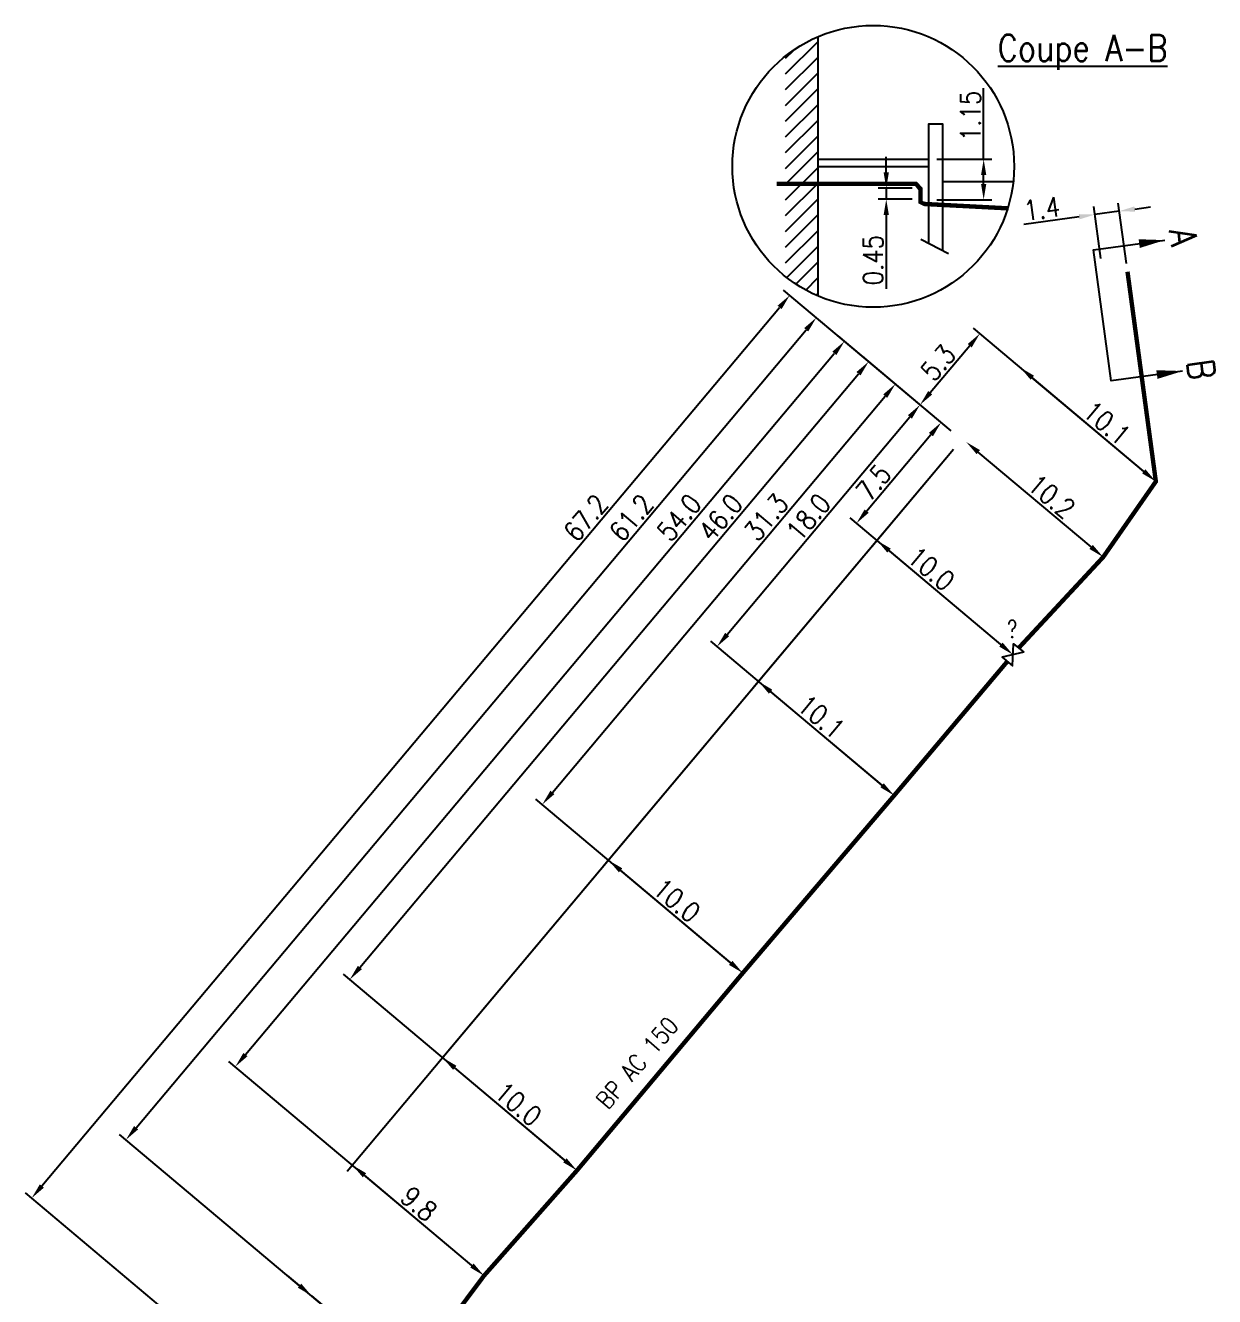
# Model space of a CAD drawing. Header units: millimetres. Extents: x 183997 to 185000, y 126999 to 128004.
# Drawn here: x 184511.5 to 184579.3, y 127143.3 to 127215.8 of the extents above; entities that cross this region are included whole.
import ezdxf
from ezdxf.enums import TextEntityAlignment as Align

# ---------------------------------------------------------------- set-up
doc = ezdxf.new("R2010")
doc.units = ezdxf.units.MM
doc.header["$PDMODE"] = 34
doc.linetypes.add('L_25_AP', pattern=[2000, 1000, 1000])
doc.layers.get('0').update_dxf_attribs({"linetype": 'CONTINUOUS'})
doc.layers.get('DEFPOINTS').update_dxf_attribs({"linetype": 'CONTINUOUS'})
for name, color, linetype in [('L_150', 1, 'CONTINUOUS'), ('L_300', 7, 'CONTINUOUS'), ('L_900', 7, 'CONTINUOUS')]:
    doc.layers.add(name, color=color, linetype=linetype)
doc.styles.get("Standard").update_dxf_attribs({"font": 'romans.shx', "width": 0.85})
doc.dimstyles.get("Standard").update_dxf_attribs({"dimtxt": 1.5, "dimasz": 1.2, "dimexe": 0.625, "dimexo": 0.625, "dimgap": 0.25, "dimtad": 1, "dimdec": 1, "dimzin": 0, "dimdsep": 46, "dimtxsty": 'Standard', "dimcen": -0.5, "dimadec": 0, "dimazin": 0, "dimtfac": 1, "dimtdec": 1, "dimtmove": 0, "dimatfit": 3, "dimfxl": 0, "dimtolj": 1, "dimtzin": 0, "dimarcsym": 0})

# ---------------------------------------------------------------- blocks, each defined once
blk = doc.blocks.new('*D165')
at = {"layer": 'DEFPOINTS', "color": 0, "linetype": 'Continuous', "transparency": 16777216}
for p in [(184565.16, 127192.017), (184565.16, 127192.017), (184572.9699970572, 127185.4562114829)]:
    blk.add_point(p, dxfattribs=at)
at = {"layer": 'L_150', "color": 0, "linetype": 'Continuous', "lineweight": -2, "transparency": 16777216}
blk.add_line((184572.2808796698, 127186.0351045873), (184565.8491173874, 127191.4381068956), dxfattribs=at)
at = {"layer": 'L_150', "color": 0, "linetype": 'Continuous', "transparency": 16777216}
for points in [[(184565.9455995715, 127191.5529597935), (184565.7526352033, 127191.3232539977), (184565.16, 127192.017)], [(184572.3773618539, 127186.1499574852), (184572.1843974857, 127185.9202516894), (184572.9699970572, 127185.4562114829)]]:
    blk.add_solid(points, dxfattribs=at)
at = {"layer": 'L_150', "color": 0, "linetype": 'Continuous', "transparency": 16777216, "insert": (184570.0232720678, 127188.9111218082), "char_height": 1.125, "attachment_point": 5, "rotation": 319.9680590280189}
blk.add_mtext('\\A1;10.2', dxfattribs=at)
blk = doc.blocks.new('*D166')
at = {"layer": 'DEFPOINTS', "color": 0, "linetype": 'Continuous', "transparency": 16777216}
for p in [(184562.5286050242, 127194.1352782328), (184564.655, 127192.349), (184575.9725829963, 127189.76356131)]:
    blk.add_point(p, dxfattribs=at)
at = {"layer": 'L_150', "color": 0, "linetype": 'Continuous', "lineweight": -2, "transparency": 16777216}
for p, q in [((184575.6136676904, 127190.0650681353), (184565.5787268897, 127198.4949207844)), ((184565.3587490911, 127197.5042965718), (184563.1074981286, 127194.8243956202)), ((184564.296084694, 127192.6505068252), (184562.1696897182, 127194.4367850581))]:
    blk.add_line(p, q, dxfattribs=at)
at = {"layer": 'L_150', "color": 0, "linetype": 'Continuous', "transparency": 16777216}
for points in [[(184565.2438961932, 127197.6007787558), (184565.473601989, 127197.4078143877), (184565.9376421956, 127198.1934139591)], [(184562.9926452307, 127194.9208778043), (184563.2223510265, 127194.7279134361), (184562.5286050242, 127194.1352782328)]]:
    blk.add_solid(points, dxfattribs=at)
at = {"layer": 'L_150', "color": 0, "linetype": 'Continuous', "transparency": 16777216, "insert": (184563.5638890193, 127196.53370411), "char_height": 1.125, "attachment_point": 5, "rotation": 49.96805902514079}
blk.add_mtext('\\A1;5.3', dxfattribs=at)
blk = doc.blocks.new('*D167')
at = {"layer": 'DEFPOINTS', "color": 0, "linetype": 'Continuous', "transparency": 16777216}
for p in [(184568.2391545374, 127196.2600283708), (184568.2391545374, 127196.2600283708), (184575.9725829963, 127189.76356131)]:
    blk.add_point(p, dxfattribs=at)
at = {"layer": 'L_150', "color": 0, "linetype": 'Continuous', "lineweight": -2, "transparency": 16777216}
blk.add_line((184575.2834656089, 127190.3424544145), (184568.9282719248, 127195.6811352663), dxfattribs=at)
at = {"layer": 'L_150', "color": 0, "linetype": 'Continuous', "transparency": 16777216}
for points in [[(184569.0247541089, 127195.7959881643), (184568.8317897408, 127195.5662823684), (184568.2391545374, 127196.2600283708)], [(184575.3799477929, 127190.4573073124), (184575.1869834248, 127190.2276015166), (184575.9725829963, 127189.76356131)]]:
    blk.add_solid(points, dxfattribs=at)
at = {"layer": 'L_150', "color": 0, "linetype": 'Continuous', "transparency": 16777216, "insert": (184573.1763553051, 127193.0920463704), "char_height": 1.125, "attachment_point": 5, "rotation": 319.96805903075995}
blk.add_mtext('\\A1;10.1', dxfattribs=at)
blk = doc.blocks.new('*D168')
at = {"layer": 'DEFPOINTS', "color": 0, "linetype": 'Continuous', "transparency": 16777216}
for p in [(184572.492173053, 127204.9783476211), (184572.902, 127202.014), (184574.3556556405, 127201.7222179989)]:
    blk.add_point(p, dxfattribs=at)
at = {"layer": 'L_150', "color": 0, "linetype": 'Continuous', "lineweight": -2, "transparency": 16777216}
for p, q in [((184572.8378049769, 127202.4783334594), (184572.4279780299, 127205.4426810805)), ((184573.8789823183, 127205.1700767568), (184572.492173053, 127204.9783476211)), ((184574.2914606174, 127202.1865514583), (184573.8147872952, 127205.6344102162)), ((184574.7705025604, 127205.2933312012), (184575.6620228024, 127205.4165856456)), ((184571.600652811, 127204.8550931767), (184568.4431852871, 127204.4185670195))]:
    blk.add_line(p, q, dxfattribs=at)
at = {"layer": 'L_150', "color": 0, "linetype": 'Continuous', "transparency": 16777216}
for points in [[(184571.5801104036, 127205.0036798837), (184571.6211952184, 127204.7065064697), (184572.492173053, 127204.9783476211)], [(184574.749960153, 127205.4419179082), (184574.7910449678, 127205.1447444942), (184573.8789823183, 127205.1700767568)]]:
    blk.add_solid(points, dxfattribs=at)
at = {"layer": 'L_150', "color": 0, "linetype": 'Continuous', "transparency": 16777216, "insert": (184569.4734468911, 127205.318136411), "char_height": 1.125, "attachment_point": 5, "rotation": 7.87135838591308}
blk.add_mtext('\\A1;1.4', dxfattribs=at)
blk = doc.blocks.new('*D169')
at = {"layer": 'DEFPOINTS', "color": 0, "transparency": 16777216}
for p in [(184563.7273086511, 127193.1283071756), (184564.655, 127192.349), (184567.8267847726, 127179.8894038704)]:
    blk.add_point(p, dxfattribs=at)
at = {"layer": 'L_300', "color": 0, "lineweight": -2, "transparency": 16777216}
for p, q in [((184564.296084694, 127192.6505068252), (184563.3683933451, 127193.4298140008)), ((184559.4820925521, 127188.0747796673), (184563.1484155467, 127192.4391897881)), ((184567.4678694666, 127180.1909106956), (184558.5442841418, 127187.687169105))]:
    blk.add_line(p, q, dxfattribs=at)
at = {"layer": 'L_300', "color": 0, "transparency": 16777216}
for points in [[(184563.0335626488, 127192.5356719722), (184563.2632684446, 127192.3427076041), (184563.7273086511, 127193.1283071756)], [(184559.3672396542, 127188.1712618513), (184559.5969454501, 127187.9782974832), (184558.9031994478, 127187.3856622798)]]:
    blk.add_solid(points, dxfattribs=at)
at = {"layer": 'L_300', "color": 0, "transparency": 16777216, "insert": (184559.877020939, 127189.7109228706), "char_height": 1.125, "attachment_point": 5, "rotation": 49.96805903477978}
blk.add_mtext('\\A1;7.5', dxfattribs=at)
blk = doc.blocks.new('*D170')
at = {"layer": 'DEFPOINTS', "color": 0, "transparency": 16777216}
for p in [(184564.727, 127191.945), (184560.0720727503, 127186.4037501895), (184567.8267847726, 127179.8894038704)]:
    blk.add_point(p, dxfattribs=at)
at = {"layer": 'L_300', "color": 0, "lineweight": -2, "transparency": 16777216}
for p, q in [((184564.4254931748, 127191.586084694), (184559.7705659251, 127186.0448348835)), ((184567.1376673852, 127180.4682969748), (184560.7611901377, 127185.8248570851))]:
    blk.add_line(p, q, dxfattribs=at)
at = {"layer": 'L_300', "color": 0, "transparency": 16777216}
for points in [[(184560.8576723218, 127185.939709983), (184560.6647079537, 127185.7100041872), (184560.0720727503, 127186.4037501895)], [(184567.2341495692, 127180.5831498727), (184567.0411852011, 127180.3534440769), (184567.8267847726, 127179.8894038704)]]:
    blk.add_solid(points, dxfattribs=at)
at = {"layer": 'L_300', "color": 0, "transparency": 16777216, "insert": (184563.1569130298, 127184.7918437331), "char_height": 1.125, "attachment_point": 5, "rotation": 319.9680590328919}
blk.add_mtext('\\A1;10.0', dxfattribs=at)
blk = doc.blocks.new('*D171')
at = {"layer": 'DEFPOINTS', "color": 0, "linetype": 'Continuous', "transparency": 16777216}
for p in [(184561.1199940522, 127195.3185819681), (184564.655, 127192.349), (184552.1792441156, 127161.9508830337)]:
    blk.add_point(p, dxfattribs=at)
at = {"layer": 'L_150', "color": 0, "linetype": 'Continuous', "lineweight": -2, "transparency": 16777216}
for p, q in [((184564.2960846941, 127192.6505068253), (184560.7610787463, 127195.6200887933)), ((184541.5662714124, 127172.0417279944), (184560.5411009477, 127194.6294645807)), ((184551.8203288096, 127162.2523898589), (184540.628463002, 127171.6541174322))]:
    blk.add_line(p, q, dxfattribs=at)
at = {"layer": 'L_150', "color": 0, "linetype": 'Continuous', "transparency": 16777216}
for points in [[(184560.4262480498, 127194.7259467648), (184560.6559538456, 127194.5329823966), (184561.1199940522, 127195.3185819681)], [(184541.4514185145, 127172.1382101784), (184541.6811243103, 127171.9452458103), (184540.9873783079, 127171.352610607)]]:
    blk.add_solid(points, dxfattribs=at)
at = {"layer": 'L_150', "color": 0, "linetype": 'Continuous', "transparency": 16777216, "insert": (184553.7577578794, 127187.7205557993), "char_height": 1.125, "attachment_point": 5, "rotation": 49.96805902664448}
blk.add_mtext('\\A1;31.3', dxfattribs=at)
blk = doc.blocks.new('*D172')
at = {"layer": 'DEFPOINTS', "color": 0, "linetype": 'Continuous', "transparency": 16777216}
for p in [(184564.727, 127191.945), (184544.7635662101, 127168.1804237235), (184552.4204260698, 127161.7482781183)]:
    blk.add_point(p, dxfattribs=at)
at = {"layer": 'L_150', "color": 0, "linetype": 'Continuous', "lineweight": -2, "transparency": 16777216}
for p, q in [((184564.4254931747, 127191.5860846941), (184544.4620593848, 127167.8215084176)), ((184551.7313086826, 127162.327171223), (184545.4526835975, 127167.601530619)), ((184552.721932895, 127162.1071934243), (184552.7219328952, 127162.1071934244))]:
    blk.add_line(p, q, dxfattribs=at)
at = {"layer": 'L_150', "color": 0, "linetype": 'Continuous', "transparency": 16777216}
for points in [[(184545.5491657816, 127167.7163835169), (184545.3562014134, 127167.4866777212), (184544.7635662101, 127168.1804237235)], [(184551.8277908666, 127162.4420241209), (184551.6348264985, 127162.2123183251), (184552.42042607, 127161.7482781185)]]:
    blk.add_solid(points, dxfattribs=at)
at = {"layer": 'L_150', "color": 0, "linetype": 'Continuous', "transparency": 16777216, "insert": (184548.6604032063, 127165.8863993741), "char_height": 1.125, "attachment_point": 5, "rotation": 319.9680590279651}
blk.add_mtext('\\A1;10.0', dxfattribs=at)
blk = doc.blocks.new('*D173')
at = {"layer": 'DEFPOINTS', "color": 0, "linetype": 'Continuous', "transparency": 16777216}
for p in [(184562.5285817198, 127194.1352978089), (184564.655, 127192.349), (184561.0517483254, 127171.8675802752)]:
    blk.add_point(p, dxfattribs=at)
at = {"layer": 'L_150', "color": 0, "linetype": 'Continuous', "lineweight": -2, "transparency": 16777216}
for p, q in [((184564.296084694, 127192.6505068252), (184562.1696664139, 127194.4368046341)), ((184551.5296127368, 127181.0420674469), (184561.9496886155, 127193.4461804215)), ((184560.6928330195, 127172.1690871004), (184550.5918043264, 127180.6544568846))]:
    blk.add_line(p, q, dxfattribs=at)
at = {"layer": 'L_150', "color": 0, "linetype": 'Continuous', "transparency": 16777216}
for points in [[(184561.8348357176, 127193.5426626055), (184562.0645415134, 127193.3496982374), (184562.5285817198, 127194.1352978089)], [(184551.4147598388, 127181.138549631), (184551.6444656347, 127180.9455852628), (184550.9507196324, 127180.3529500594)]]:
    blk.add_solid(points, dxfattribs=at)
at = {"layer": 'L_150', "color": 0, "linetype": 'Continuous', "transparency": 16777216, "insert": (184556.1653861866, 127187.7265348545), "char_height": 1.125, "attachment_point": 5, "rotation": 49.968059035135795}
blk.add_mtext('\\A1;18.0', dxfattribs=at)
blk = doc.blocks.new('*D174')
at = {"layer": 'DEFPOINTS', "color": 0, "linetype": 'Continuous', "transparency": 16777216}
for p in [(184564.727, 127191.945), (184553.3183198666, 127178.364047335), (184561.051748324, 127171.8675802769)]:
    blk.add_point(p, dxfattribs=at)
at = {"layer": 'L_150', "color": 0, "linetype": 'Continuous', "lineweight": -2, "transparency": 16777216}
for p, q in [((184564.4254931748, 127191.586084694), (184553.0168130414, 127178.005132029)), ((184560.3626309365, 127172.4464733813), (184554.0074372541, 127177.7851542306))]:
    blk.add_line(p, q, dxfattribs=at)
at = {"layer": 'L_150', "color": 0, "linetype": 'Continuous', "transparency": 16777216}
for points in [[(184554.1039194381, 127177.9000071285), (184553.91095507, 127177.6703013327), (184553.3183198666, 127178.364047335)], [(184560.4591131205, 127172.5613262792), (184560.2661487524, 127172.3316204833), (184561.051748324, 127171.8675802769)]]:
    blk.add_solid(points, dxfattribs=at)
at = {"layer": 'L_150', "color": 0, "linetype": 'Continuous', "transparency": 16777216, "insert": (184556.8870148521, 127176.345678703), "char_height": 1.125, "attachment_point": 5, "rotation": 319.9680590371269}
blk.add_mtext('\\A1;10.1', dxfattribs=at)
blk = doc.blocks.new('*D175')
at = {"layer": 'DEFPOINTS', "color": 0, "linetype": 'Continuous', "transparency": 16777216}
for p in [(184558.2179871661, 127197.7564130346), (184564.655, 127192.349), (184537.6663183639, 127144.4958491351)]:
    blk.add_point(p, dxfattribs=at)
at = {"layer": 'L_150', "color": 0, "linetype": 'Continuous', "lineweight": -2, "transparency": 16777216}
for p, q in [((184564.296084694, 127192.6505068253), (184557.8590718601, 127198.0579198599)), ((184524.0632940023, 127157.0984871789), (184557.6390940616, 127197.0672956472)), ((184537.307403058, 127144.7973559603), (184523.1254855919, 127156.7108766167))]:
    blk.add_line(p, q, dxfattribs=at)
at = {"layer": 'L_150', "color": 0, "linetype": 'Continuous', "transparency": 16777216}
for points in [[(184557.5242411637, 127197.1637778313), (184557.7539469595, 127196.9708134632), (184558.2179871661, 127197.7564130346)], [(184523.9484411044, 127157.1949693629), (184524.1781469002, 127157.0020049948), (184523.4844008978, 127156.4093697915)]]:
    blk.add_solid(points, dxfattribs=at)
at = {"layer": 'L_150', "color": 0, "linetype": 'Continuous', "transparency": 16777216, "insert": (184548.7975029514, 127187.7082376029), "char_height": 1.125, "attachment_point": 5, "rotation": 49.96805902673822}
blk.add_mtext('\\A1;54.0', dxfattribs=at)
blk = doc.blocks.new('*D176')
at = {"layer": 'DEFPOINTS', "color": 0, "linetype": 'Continuous', "transparency": 16777216}
for p in [(184564.727, 127191.945), (184530.162595693, 127150.7993518352), (184537.6663183568, 127144.4958491435)]:
    blk.add_point(p, dxfattribs=at)
at = {"layer": 'L_150', "color": 0, "linetype": 'Continuous', "lineweight": -2, "transparency": 16777216}
for p, q in [((184564.4254931748, 127191.586084694), (184529.8610888678, 127150.4404365292)), ((184536.9772009693, 127145.0747422478), (184530.8517130805, 127150.2204587308))]:
    blk.add_line(p, q, dxfattribs=at)
at = {"layer": 'L_150', "color": 0, "linetype": 'Continuous', "transparency": 16777216}
for points in [[(184530.9481952646, 127150.3353116287), (184530.7552308964, 127150.1056058329), (184530.162595693, 127150.7993518352)], [(184537.0736831534, 127145.1895951457), (184536.8807187853, 127144.9598893499), (184537.6663183568, 127144.4958491435)]]:
    blk.add_solid(points, dxfattribs=at)
at = {"layer": 'L_150', "color": 0, "linetype": 'Continuous', "transparency": 16777216, "insert": (184533.9600836898, 127148.5887856199), "char_height": 1.125, "attachment_point": 5, "rotation": 319.9680590374097}
blk.add_mtext('\\A1;9.8', dxfattribs=at)
blk = doc.blocks.new('*D177')
at = {"layer": 'DEFPOINTS', "color": 0, "linetype": 'Continuous', "transparency": 16777216}
for p in [(184556.6151621523, 127199.1028662866), (184564.655, 127192.349), (184533.3497775284, 127138.7186269273)]:
    blk.add_point(p, dxfattribs=at)
at = {"layer": 'L_150', "color": 0, "linetype": 'Continuous', "lineweight": -2, "transparency": 16777216}
for p, q in [((184564.296084694, 127192.6505068252), (184556.2562468464, 127199.4043731118)), ((184517.8293241573, 127152.9320013279), (184556.0362690479, 127198.4137488991)), ((184532.9908622225, 127139.0201337525), (184516.891515747, 127152.5443907657))]:
    blk.add_line(p, q, dxfattribs=at)
at = {"layer": 'L_150', "color": 0, "linetype": 'Continuous', "transparency": 16777216}
for points in [[(184555.92141615, 127198.5102310832), (184556.1511219458, 127198.3172667151), (184556.6151621523, 127199.1028662866)], [(184517.7144712594, 127153.028483512), (184517.9441770552, 127152.8355191438), (184517.2504310529, 127152.2428839405)]]:
    blk.add_solid(points, dxfattribs=at)
at = {"layer": 'L_150', "color": 0, "linetype": 'Continuous', "transparency": 16777216, "insert": (184546.0578744886, 127187.7014340651), "char_height": 1.125, "attachment_point": 5, "rotation": 49.96805903238851}
blk.add_mtext('\\A1;61.2', dxfattribs=at)
blk = doc.blocks.new('*D178')
at = {"layer": 'DEFPOINTS', "color": 0, "linetype": 'Continuous', "transparency": 16777216}
for p in [(184527.8368384289, 127143.3497717625), (184527.8368384289, 127143.3497717625), (184533.3497775284, 127138.7186269273)]:
    blk.add_point(p, dxfattribs=at)
at = {"layer": 'L_150', "color": 0, "linetype": 'Continuous', "lineweight": -2, "transparency": 16777216}
for p, q in [((184527.1477210415, 127143.9286648669), (184526.4586036541, 127144.5075579713)), ((184527.8368384289, 127143.3497717625), (184533.3497775285, 127138.7186269273)), ((184534.0388949159, 127138.1397338229), (184537.6491689748, 127135.106922874))]:
    blk.add_line(p, q, dxfattribs=at)
at = {"layer": 'L_150', "color": 0, "linetype": 'Continuous', "transparency": 16777216}
for points in [[(184527.2442032256, 127144.0435177648), (184527.0512388574, 127143.813811969), (184527.8368384289, 127143.3497717625)], [(184534.1353771, 127138.2545867208), (184533.9424127318, 127138.024880925), (184533.3497775285, 127138.7186269273)]]:
    blk.add_solid(points, dxfattribs=at)
at = {"layer": 'L_150', "color": 0, "linetype": 'Continuous', "transparency": 16777216, "insert": (184537.2209604903, 127136.4461532514), "char_height": 1.125, "attachment_point": 5, "rotation": 319.968059032213}
blk.add_mtext('\\A1;7.2', dxfattribs=at)
blk = doc.blocks.new('*D179')
at = {"layer": 'DEFPOINTS', "color": 0, "linetype": 'Continuous', "transparency": 16777216}
for p in [(184555.0975642017, 127200.3766526424), (184564.655, 127192.349), (184526.7010127695, 127136.4684025335)]:
    blk.add_point(p, dxfattribs=at)
at = {"layer": 'L_150', "color": 0, "linetype": 'Continuous', "lineweight": -2, "transparency": 16777216}
for p, q in [((184564.2960648689, 127192.6504832236), (184554.7386290705, 127200.678135866)), ((184512.4557770526, 127149.6088676924), (184554.5187164123, 127199.6874971906)), ((184526.3420776383, 127136.7698857571), (184511.5179941321, 127149.2211954642))]:
    blk.add_line(p, q, dxfattribs=at)
at = {"layer": 'L_150', "color": 0, "linetype": 'Continuous', "transparency": 16777216}
for points in [[(184554.4038571704, 127199.7839718222), (184554.6335756543, 127199.591022559), (184555.0975642017, 127200.3766526424)], [(184512.3409178106, 127149.7053423239), (184512.5706362945, 127149.5123930608), (184511.8769292632, 127148.9197122406)]]:
    blk.add_solid(points, dxfattribs=at)
at = {"layer": 'L_150', "color": 0, "linetype": 'Continuous', "transparency": 16777216, "insert": (184543.4662704595, 127187.6949604445), "char_height": 1.125, "attachment_point": 5, "rotation": 49.97182658977045}
blk.add_mtext('\\A1;67.2', dxfattribs=at)
blk = doc.blocks.new('*D184')
at = {"layer": 'DEFPOINTS', "color": 0, "linetype": 'Continuous', "transparency": 16777216}
for p in [(184563.0176274822, 127208.1272940525), (184566.1542844014, 127208.1272940525), (184563.0176274822, 127205.8272940525)]:
    blk.add_point(p, dxfattribs=at)
at = {"layer": 'L_900', "color": 0, "linetype": 'Continuous', "lineweight": -2, "transparency": 16777216}
for p, q in [((184566.1542844014, 127208.1272940525), (184566.1542844014, 127212.1799726239)), ((184563.4863774822, 127208.1272940525), (184566.6230344014, 127208.1272940525)), ((184566.1542844014, 127206.7272940525), (184566.1542844014, 127207.2272940525)), ((184563.4863774822, 127205.8272940525), (184566.6230344014, 127205.8272940525))]:
    blk.add_line(p, q, dxfattribs=at)
at = {"layer": 'L_900', "color": 0, "linetype": 'Continuous', "transparency": 16777216}
for points in [[(184566.0042844015, 127207.2272940525), (184566.3042844014, 127207.2272940525), (184566.1542844014, 127208.1272940525)], [(184566.0042844015, 127206.7272940525), (184566.3042844014, 127206.7272940525), (184566.1542844014, 127205.8272940525)]]:
    blk.add_solid(points, dxfattribs=at)
at = {"layer": 'L_900', "color": 0, "linetype": 'Continuous', "transparency": 16777216, "insert": (184565.4042844014, 127210.6036333383), "char_height": 1.125, "attachment_point": 5, "rotation": 90}
blk.add_mtext('\\A1;1.15', dxfattribs=at)
blk = doc.blocks.new('*D185')
at = {"layer": 'DEFPOINTS', "color": 0, "linetype": 'Continuous', "transparency": 16777216}
for p in [(184562.5488774823, 127206.4772940524), (184560.6003315304, 127205.8593024347), (184562.5488774822, 127205.8593024347)]:
    blk.add_point(p, dxfattribs=at)
at = {"layer": 'L_900', "color": 0, "linetype": 'Continuous', "lineweight": -2, "transparency": 16777216}
for p, q in [((184560.6003315304, 127207.3772940523), (184560.6003315304, 127208.2772940524)), ((184562.0801274823, 127206.4772940524), (184560.1315815304, 127206.4772940524)), ((184560.6003315304, 127206.4772940524), (184560.6003315304, 127205.8593024347)), ((184562.0801274822, 127205.8593024347), (184560.1315815304, 127205.8593024347)), ((184560.6003315304, 127204.9593024347), (184560.6003315304, 127200.7380083381))]:
    blk.add_line(p, q, dxfattribs=at)
at = {"layer": 'L_900', "color": 0, "linetype": 'Continuous', "transparency": 16777216}
for points in [[(184560.4503315304, 127207.3772940523), (184560.7503315304, 127207.3772940523), (184560.6003315304, 127206.4772940524)], [(184560.4503315304, 127204.9593024347), (184560.7503315304, 127204.9593024347), (184560.6003315304, 127205.8593024347)]]:
    blk.add_solid(points, dxfattribs=at)
at = {"layer": 'L_900', "color": 0, "linetype": 'Continuous', "transparency": 16777216, "insert": (184559.8503315304, 127202.3826511953), "char_height": 1.125, "attachment_point": 5, "rotation": 90}
blk.add_mtext('\\A1;0.45', dxfattribs=at)
blk = doc.blocks.new('L_300_09')
at = {"color": 0, "linetype": 'Continuous', "flags": 128}
blk.add_lwpolyline([(0.5, -0.375), (-0.5, 0.3750000000000001), (-0.5, -0.375), (0.5, 0.375), (0.5, -0.375)], dxfattribs=at)
at = {"color": 0, "linetype": 'Continuous', "width": 0.75}
blk.add_attdef('NUM', text='', height=1, dxfattribs=at).set_placement((0, 1.690888858964399), align=Align.MIDDLE_CENTER)
at = {"color": 0, "linetype": 'Continuous', "width": 0.75, "flags": 3}
for tag, p in [('DEF_LEG', (0.05811374090737331, -2.181753570573342)), ('DEF_COUP', (0.05811374090737331, -4.681753570573342)), ('DEF_TYPE', (0.05811374090737331, -7.181753570573342))]:
    blk.add_attdef(tag, text='', height=1.2, dxfattribs=at).set_placement(p, align=Align.MIDDLE)
blk = doc.blocks.new('*D222')
at = {"layer": 'DEFPOINTS', "color": 0, "linetype": 'Continuous', "transparency": 16777216}
for p in [(184559.5978745828, 127196.5972385239), (184564.655, 127192.349), (184542.9651720507, 127150.4926941061)]:
    blk.add_point(p, dxfattribs=at)
at = {"layer": 'L_150', "color": 0, "linetype": 'Continuous', "lineweight": -2, "transparency": 16777216}
for p, q in [((184564.296084694, 127192.6505068252), (184559.2389592769, 127196.8987453491)), ((184530.5888979026, 127162.0648005564), (184559.0189814783, 127195.9081211365)), ((184542.6062567448, 127150.7942009313), (184529.6510894922, 127161.6771899943))]:
    blk.add_line(p, q, dxfattribs=at)
at = {"layer": 'L_150', "color": 0, "linetype": 'Continuous', "transparency": 16777216}
for points in [[(184558.9041285804, 127196.0046033206), (184559.1338343762, 127195.8116389524), (184559.5978745828, 127196.5972385239)], [(184530.4740450047, 127162.1612827405), (184530.7037508005, 127161.9683183723), (184530.0100047981, 127161.375683169)]]:
    blk.add_solid(points, dxfattribs=at)
at = {"layer": 'L_150', "color": 0, "linetype": 'Continuous', "transparency": 16777216, "insert": (184551.1560753554, 127187.7140948337), "char_height": 1.125, "attachment_point": 5, "rotation": 49.96805902582385}
blk.add_mtext('\\A1;46.0', dxfattribs=at)
blk = doc.blocks.new('*D223')
at = {"layer": 'DEFPOINTS', "color": 0, "linetype": 'Continuous', "transparency": 16777216}
for p in [(184564.727, 127191.945), (184535.3083121777, 127156.9248397232), (184542.965172039, 127150.4926941198)]:
    blk.add_point(p, dxfattribs=at)
at = {"layer": 'L_150', "color": 0, "linetype": 'Continuous', "lineweight": -2, "transparency": 16777216}
for p, q in [((184564.4254931748, 127191.586084694), (184535.0068053526, 127156.5659244172)), ((184542.2760546515, 127151.0715872241), (184535.9974295653, 127156.3459466189))]:
    blk.add_line(p, q, dxfattribs=at)
at = {"layer": 'L_150', "color": 0, "linetype": 'Continuous', "transparency": 16777216}
for points in [[(184536.0939117493, 127156.4607995168), (184535.9009473812, 127156.231093721), (184535.3083121777, 127156.9248397232)], [(184542.3725368356, 127151.186440122), (184542.1795724675, 127150.9567343262), (184542.965172039, 127150.4926941198)]]:
    blk.add_solid(points, dxfattribs=at)
at = {"layer": 'L_150', "color": 0, "linetype": 'Continuous', "transparency": 16777216, "insert": (184539.6191530286, 127154.2830314111), "char_height": 1.125, "attachment_point": 5, "rotation": 319.9680590397048}
blk.add_mtext('\\A1;10.0', dxfattribs=at)

msp = doc.modelspace()

# ---------------------------------------------------------------- hatches: boundary and pattern name
at = {"layer": 'L_900', "linetype": 'Continuous'}
h = msp.add_hatch(dxfattribs=at)
h.set_pattern_fill('ANSI31', color=252, scale=0.2, style=0)
h.set_pattern_definition([(45, (-88.03537791888812, 24.88123157114023), (-0.4490128060534576, 0.4490128060534577), [])])
h.paths.add_polyline_path([(184556.6976274822, 127215.1119765895, 0.06671562657995192), (184554.8645787713, 127214.0192413459), (184554.8645787713, 127201.4353467589, 0.06671562657995192), (184556.6976274822, 127200.3426115152)])

# ---------------------------------------------------------------- linework, layer by layer
at = {"layer": 'L_150', "linetype": 'L_25_AP', "const_width": 0.25, "flags": 128}
for points in [[(184574.3556556405, 127201.7222179989), (184575.9725829963, 127189.76356131), (184572.9699970572, 127185.4562114829), (184568.1494044253, 127180.2713941317)], [(184567.5041651199, 127179.5074136092), (184561.0517483255, 127171.8675802752), (184552.42042607, 127161.7482781185), (184542.9651720507, 127150.4926941061), (184537.6663183568, 127144.4958491435), (184533.3497775285, 127138.7186269273), (184526.7010127695, 127136.4684025335), (184518.7572921172, 127125.8235736357)]]:
    msp.add_lwpolyline(points, dxfattribs=at)
at = {"layer": 'L_900', "color": 252, "linetype": 'Continuous', "flags": 128}
for points in [[(184556.6976274822, 127215.1119765895), (184556.6976274822, 127200.3426115152)], [(184563.8176274822, 127202.9345175869), (184563.8176274822, 127210.1272940523), (184563.0176274822, 127210.1272940523), (184563.0176274822, 127203.349067233)], [(184556.6976274822, 127208.1272940523), (184563.0176274822, 127208.1272940523)], [(184556.6976274822, 127207.7272940524), (184563.0176274822, 127207.7272940524)], [(184563.8176274822, 127206.8598397955), (184567.8430303704, 127206.8598397955)], [(184562.5647944631, 127203.5837194427), (184564.1442495258, 127202.7652662713)]]:
    msp.add_lwpolyline(points, dxfattribs=at)
at = {"layer": 'L_900', "color": 1, "linetype": 'Continuous', "const_width": 0.25, "flags": 128}
msp.add_lwpolyline([(184554.3548695098, 127206.7272940524), (184562.2988774823, 127206.7272940524), (184562.5488774823, 127206.4772940524), (184562.5488774822, 127205.8593024347), (184562.7973234484, 127205.5814707638), (184567.5251066272, 127205.3337820436)], dxfattribs=at)
at = {"layer": 'L_900', "color": 7, "linetype": 'Continuous', "flags": 128}
msp.add_lwpolyline([(184577.4993765911, 127196.0586392797), (184573.4169257161, 127195.5066519895), (184572.4077966653, 127202.9700843007), (184576.4902475404, 127203.5220715909)], dxfattribs=at)
for points in [[(184576.4902475404, 127203.5220715909, 0, 0.5, 0), (184575.023425332, 127203.3237428808, 0.5, 0.5, 0)], [(184577.4993765911, 127196.0586392797, 0, 0.5, 0), (184576.0325543828, 127195.8603105697, 0.5, 0.5, 0)]]:
    msp.add_lwpolyline(points, format="xyseb", dxfattribs=at)
at = {"layer": 'L_900', "color": 7, "linetype": 'Continuous'}
msp.add_circle((184559.8576274822, 127207.7272940524), 8.032380479940912, dxfattribs=at)

# ---------------------------------------------------------------- block references
at = {"layer": 'L_300'}
ref = msp.add_blockref('L_300_09', (184567.8267847726, 127179.8894038704), dxfattribs=dict(at, rotation=49.81637986298768))
ref.add_attrib('NUM', '?', dxfattribs={"layer": '0', "color": 0, "linetype": 'Continuous', "height": 1, "width": 0.75}).set_placement((184567.7800106421, 127181.3594211889), align=Align.MIDDLE_CENTER)

# ---------------------------------------------------------------- texts
at = {"layer": 'L_150', "linetype": 'Continuous', "width": 0.85}
msp.add_text('BP AC 150', height=1, rotation=49.46326348206068, dxfattribs=at).set_placement((184544.7344180342, 127153.9061116638))
at = {"layer": 'L_900', "color": 7, "linetype": 'Continuous', "width": 0.85}
msp.add_text('%%UCoupe A-B', height=1.5, dxfattribs=at).set_placement((184566.957014062, 127213.7306537895))
for s, p in [('A', (184576.730417856, 127204.0749925489)), ('B', (184577.7395469067, 127196.6115602377))]:
    msp.add_text(s, height=1.5, rotation=277.7002518903903, dxfattribs=at).set_placement(p)

# ---------------------------------------------------------------- dimensions: what is measured, and where the dimension line sits
at = {"layer": 'L_150', "linetype": 'Continuous'}
for base, p1, p2, angle, picture, middle in [((184572.492173053, 127204.9783476211), (184574.3556556405, 127201.7222179989), (184572.902, 127202.014), 7.871358385913074, '*D168', (184569.576158928, 127204.575202876)), ((184555.0975642017, 127200.3766526424), (184526.7010127695, 127136.4684025335), (184564.655, 127192.349), 229.9718265897704, '*D179', (184544.0405666694, 127187.2125872867)), ((184556.6151621523, 127199.1028662866), (184533.3497775284, 127138.7186269272), (184564.655, 127192.349), 229.9680590323885, '*D177', (184546.6321389781, 127187.2190231447)), ((184562.5286050242, 127194.1352782328), (184575.9725829963, 127189.76356131), (184564.655, 127192.349), 49.96805902514078, '*D166', (184564.1381535088, 127196.0512931896)), ((184558.2179871661, 127197.7564130346), (184537.666318364, 127144.4958491351), (184564.655, 127192.349), 229.9680590267382, '*D175', (184549.3717674409, 127187.2258266825)), ((184559.5978745828, 127196.5972385239), (184542.9651720507, 127150.4926941061), (184564.655, 127192.349), 229.9680590258238, '*D222', (184551.7303398449, 127187.2316839133)), ((184561.1199940522, 127195.3185819681), (184552.1792441156, 127161.9508830337), (184564.655, 127192.349), 229.9680590266445, '*D171', (184554.3320223689, 127187.2381448789)), ((184568.2391545374, 127196.2600283708), (184575.9725829963, 127189.76356131), (184568.2391545374, 127196.2600283708), 319.9680590307599, '*D167', (184572.6939443847, 127192.5177818808)), ((184530.162595693, 127150.7993518352), (184537.6663183568, 127144.4958491435), (184564.727, 127191.945), 319.9680590374097, '*D176', (184533.4776727695, 127148.0145211303)), ((184544.7635662101, 127168.1804237235), (184552.4204260698, 127161.7482781183), (184564.727, 127191.945), 319.9680590279651, '*D172', (184548.177992286, 127165.3121348846)), ((184553.3183198666, 127178.364047335), (184561.051748324, 127171.8675802769), (184564.727, 127191.945), 319.9680590371269, '*D174', (184556.4046039318, 127175.7714142134)), ((184565.16, 127192.017), (184572.9699970572, 127185.4562114828), (184565.16, 127192.017), 319.9680590280189, '*D165', (184569.5408611474, 127188.3368573187)), ((184527.8368384289, 127143.3497717625), (184533.3497775284, 127138.7186269272), (184527.8368384289, 127143.3497717625), 319.968059032213, '*D178', (184536.73854957, 127135.8718887619))]:
    dim = msp.add_linear_dim(base=base, p1=p1, p2=p2, angle=angle, dimstyle='Standard', override={"dimscale": 0.75, "dimatfit": 0}, dxfattribs=at)
    dim.commit()
    dim.dimension.update_dxf_attribs({"geometry": picture, "text_midpoint": middle, "dimtype": 160})
for base, p1, p2, angle, picture, middle in [((184562.5285817198, 127194.1352978089), (184561.0517483255, 127171.8675802752), (184564.655, 127192.349), 229.9680590351358, '*D173', (184556.1653861866, 127187.7265348545)), ((184535.3083121777, 127156.9248397232), (184542.965172039, 127150.4926941198), (184564.727, 127191.945), 319.9680590397048, '*D223', (184539.6191530286, 127154.2830314111))]:
    dim = msp.add_linear_dim(base=base, p1=p1, p2=p2, angle=angle, dimstyle='Standard', override={"dimscale": 0.75, "dimatfit": 0}, dxfattribs=at)
    dim.commit()
    dim.dimension.update_dxf_attribs({"geometry": picture, "text_midpoint": middle})
at = {"layer": 'L_300'}
dim = msp.add_linear_dim(base=(184563.7273086511, 127193.1283071756), p1=(184567.8267847726, 127179.8894038704), p2=(184564.655, 127192.349), angle=229.9680590347798, dimstyle='Standard', override={"dimscale": 0.75, "dimatfit": 0}, dxfattribs=at)
dim.commit()
dim.dimension.update_dxf_attribs({"geometry": '*D169', "text_midpoint": (184560.4512854285, 127189.2285119502), "dimtype": 160})
dim = msp.add_linear_dim(base=(184560.0720727503, 127186.4037501895), p1=(184567.8267847726, 127179.8894038704), p2=(184564.727, 127191.945), angle=319.9680590328919, text='10.0', dimstyle='Standard', override={"dimscale": 0.75, "dimatfit": 0}, dxfattribs=at)
dim.commit()
dim.dimension.update_dxf_attribs({"geometry": '*D170', "text_midpoint": (184562.6745021095, 127184.2175792436), "dimtype": 160})
at = {"layer": 'L_900', "color": 1, "linetype": 'Continuous'}
for base, p1, p2, angle, text, picture, middle in [((184566.1542844014, 127208.1272940525), (184563.0176274822, 127205.8272940525), (184563.0176274822, 127208.1272940525), 270, '1.15', '*D184', (184566.1542844014, 127210.6036333383)), ((184560.6003315304, 127205.8593024347), (184562.5488774823, 127206.4772940524), (184562.5488774822, 127205.8593024347), 90, '0.45', '*D185', (184560.6003315304, 127202.3826511953))]:
    dim = msp.add_linear_dim(base=base, p1=p1, p2=p2, angle=angle, text=text, dimstyle='Standard', override={"dimscale": 0.75}, dxfattribs=at)
    dim.commit()
    dim.dimension.update_dxf_attribs({"geometry": picture, "text_midpoint": middle, "dimtype": 160})

doc.saveas('drawing.dxf')
